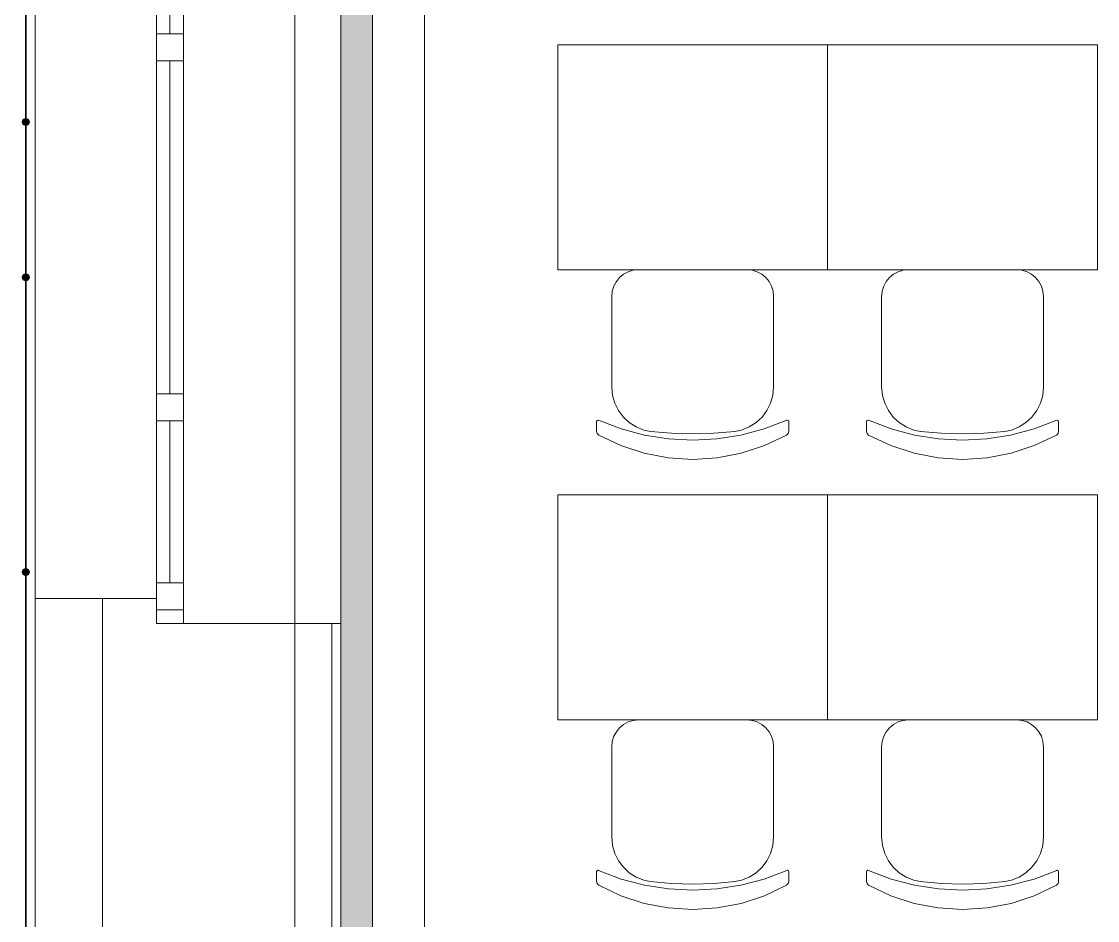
# Model space of a CAD drawing. Header units: millimetres. Extents: x 0 to 1189, y 0 to 841.
# Drawn here: x 232.6 to 256.52, y 578.3 to 598.27 of the extents above; entities that cross this region are included whole.
import ezdxf

# ---------------------------------------------------------------- set-up
doc = ezdxf.new("R2010")
doc.units = ezdxf.units.MM

msp = doc.modelspace()

# ---------------------------------------------------------------- hatches: boundary and pattern name
at = {"true_color": 0xf1d696}
h = msp.add_hatch(color=41, dxfattribs=at)
h.dxf.hatch_style = 2
h.paths.add_polyline_path([(240.398367, 573.571647), (239.698366, 573.571647), (239.698366, 601.79969), (240.398367, 601.79969)])
h = msp.add_hatch(color=7)
h.dxf.hatch_style = 2
h.paths.add_polyline_path([(232.698356, 595.948681), (232.761918, 595.975119), (232.788356, 596.038681), (232.761918, 596.102244), (232.698356, 596.128681), (232.688355, 596.128681), (232.624793, 596.102244), (232.598355, 596.038681), (232.624793, 595.975119), (232.688355, 595.948681)])
h = msp.add_hatch(color=7)
h.dxf.hatch_style = 2
h.paths.add_polyline_path([(232.698356, 592.498676), (232.761918, 592.525113), (232.788356, 592.588676), (232.761918, 592.652239), (232.698356, 592.678676), (232.688355, 592.678676), (232.624793, 592.652239), (232.598355, 592.588676), (232.624793, 592.525113), (232.688355, 592.498676)])
h = msp.add_hatch(color=7)
h.dxf.hatch_style = 2
h.paths.add_polyline_path([(232.698356, 585.948666), (232.761918, 585.975103), (232.788356, 586.038666), (232.761918, 586.102229), (232.698356, 586.128666), (232.688355, 586.128666), (232.624793, 586.102229), (232.598355, 586.038666), (232.624793, 585.975103), (232.688355, 585.948666)])

# ---------------------------------------------------------------- linework, layer by layer
at = {"color": 7, "lineweight": 0}
for points in [[(238.672365, 237.628134), (238.672365, 729.022884)], [(232.698356, 551.590613), (232.698356, 625.999727)], [(232.688355, 624.103724), (232.688355, 562.48863)], [(232.688355, 596.038681), (232.688355, 602.588691)], [(241.560369, 572.871646), (241.560369, 602.499691)], [(232.898356, 585.449665), (232.898356, 601.84969)], [(235.59836, 597.999684), (235.59836, 601.59969)], [(235.89836, 597.999684), (235.89836, 601.59969)], [(236.198361, 601.59969), (236.198361, 597.999684)], [(239.698366, 601.79969), (239.698366, 573.571647)], [(240.398367, 573.571647), (240.398367, 601.79969)], [(235.59836, 597.999684), (236.198361, 597.999684)], [(235.59836, 597.399683), (235.59836, 597.999684)], [(235.59836, 597.999684), (235.59836, 597.399683)], [(236.198361, 597.999684), (236.198361, 597.399683)], [(236.198361, 597.399683), (236.198361, 597.999684)], [(236.198361, 597.399683), (235.59836, 597.399683)], [(235.59836, 589.999672), (235.59836, 597.399683)], [(235.89836, 589.999672), (235.89836, 597.399683)], [(236.198361, 597.399683), (236.198361, 589.999672)], [(232.688355, 586.038666), (232.688355, 592.588676)], [(235.59836, 589.999672), (236.198361, 589.999672)], [(235.59836, 589.399671), (235.59836, 589.999672)], [(235.59836, 589.999672), (235.59836, 589.399671)], [(236.198361, 589.999672), (236.198361, 589.399671)], [(236.198361, 589.399671), (236.198361, 589.999672)], [(236.198361, 589.399671), (235.59836, 589.399671)], [(235.59836, 585.799666), (235.59836, 589.399671)], [(235.89836, 585.799666), (235.89836, 589.399671)], [(236.198361, 589.399671), (236.198361, 585.799666)], [(235.59836, 585.799666), (236.198361, 585.799666)], [(235.59836, 584.899664), (235.59836, 585.799666)], [(235.59836, 585.799666), (235.59836, 584.899664)], [(236.198361, 585.799666), (236.198361, 584.899664)], [(236.198361, 584.899664), (236.198361, 585.799666)], [(232.898356, 561.441628), (232.898356, 585.449665)], [(234.398358, 585.449665), (232.898356, 585.449665)], [(234.398358, 585.449665), (234.398358, 561.441628)], [(235.59836, 585.449665), (234.398358, 585.449665)], [(236.198361, 585.199665), (235.59836, 585.199665)], [(236.198361, 584.899664), (235.59836, 584.899664)], [(235.59836, 584.899664), (236.198361, 584.899664)], [(239.498366, 584.899664), (236.198361, 584.899664)], [(239.698366, 584.899664), (239.498366, 584.899664)], [(239.498366, 562.091629), (239.498366, 584.899664)], [(239.698366, 570.670643), (239.698366, 584.899664)]]:
    msp.add_lwpolyline(points, dxfattribs=at)
at = {"color": 253, "lineweight": 0, "true_color": 0x999999}
for points in [[(244.518374, 592.756676), (244.518374, 597.756684)], [(244.518374, 597.756684), (250.518383, 597.756684)], [(250.518383, 597.756684), (250.518383, 592.756676)], [(250.518383, 592.756676), (250.518383, 597.756684)], [(250.518383, 597.756684), (256.518392, 597.756684)], [(256.518392, 597.756684), (256.518392, 592.756676)], [(250.518383, 592.756676), (244.518374, 592.756676)], [(245.719375, 592.156675), (245.731581, 592.277777), (245.766579, 592.390488), (245.821944, 592.492418), (245.895251, 592.581176), (245.984073, 592.654371), (246.085985, 592.709614), (246.198562, 592.744512), (246.319376, 592.756676)], [(245.719375, 592.156675), (245.731581, 592.277777), (245.766579, 592.390488), (245.821944, 592.492418), (245.895251, 592.581176), (245.984073, 592.654371), (246.085985, 592.709614), (246.198562, 592.744512), (246.319376, 592.756676)], [(246.318376, 592.756676), (248.71938, 592.756676)], [(246.318376, 592.756676), (248.71938, 592.756676)], [(248.71938, 592.756676), (248.840195, 592.744512), (248.952771, 592.709614), (249.054683, 592.654371), (249.143506, 592.581176), (249.216812, 592.492418), (249.272178, 592.390488), (249.307176, 592.277777), (249.319381, 592.156675)], [(248.71938, 592.756676), (248.840195, 592.744512), (248.952771, 592.709614), (249.054683, 592.654371), (249.143506, 592.581176), (249.216812, 592.492418), (249.272178, 592.390488), (249.307176, 592.277777), (249.319381, 592.156675)], [(256.518392, 592.756676), (250.518383, 592.756676)], [(251.719385, 592.156675), (251.73159, 592.277777), (251.766588, 592.390488), (251.821953, 592.492418), (251.89526, 592.581176), (251.984082, 592.654371), (252.085995, 592.709614), (252.198571, 592.744512), (252.319385, 592.756676)], [(251.719385, 592.156675), (251.73159, 592.277777), (251.766588, 592.390488), (251.821953, 592.492418), (251.89526, 592.581176), (251.984082, 592.654371), (252.085995, 592.709614), (252.198571, 592.744512), (252.319385, 592.756676)], [(252.318385, 592.756676), (254.719389, 592.756676)], [(252.318385, 592.756676), (254.719389, 592.756676)], [(254.719389, 592.756676), (254.840204, 592.744512), (254.95278, 592.709614), (255.054692, 592.654371), (255.143515, 592.581176), (255.216822, 592.492418), (255.272187, 592.390488), (255.307185, 592.277777), (255.31939, 592.156675)], [(254.719389, 592.756676), (254.840204, 592.744512), (254.95278, 592.709614), (255.054692, 592.654371), (255.143515, 592.581176), (255.216822, 592.492418), (255.272187, 592.390488), (255.307185, 592.277777), (255.31939, 592.156675)], [(245.719375, 592.156675), (245.719375, 590.153672)], [(245.719375, 592.156675), (245.719375, 590.153672)], [(249.319381, 592.156675), (249.319381, 590.153672)], [(249.319381, 592.156675), (249.319381, 590.153672)], [(251.719385, 592.156675), (251.719385, 590.153672)], [(251.719385, 592.156675), (251.719385, 590.153672)], [(255.31939, 592.156675), (255.31939, 590.153672)], [(255.31939, 592.156675), (255.31939, 590.153672)], [(246.619377, 589.158671), (246.433992, 589.195313), (246.263173, 589.263937), (246.11005, 589.361083), (245.977751, 589.483296), (245.869405, 589.627119), (245.788141, 589.789094), (245.737088, 589.965764), (245.719375, 590.153672)], [(246.619377, 589.158671), (246.433992, 589.195313), (246.263173, 589.263937), (246.11005, 589.361083), (245.977751, 589.483296), (245.869405, 589.627119), (245.788141, 589.789094), (245.737088, 589.965764), (245.719375, 590.153672)], [(249.319381, 590.153672), (249.301668, 589.965764), (249.250615, 589.789094), (249.169351, 589.627119), (249.061006, 589.483296), (248.928706, 589.361083), (248.775583, 589.263937), (248.604765, 589.195313), (248.41938, 589.158671)], [(249.319381, 590.153672), (249.301668, 589.965764), (249.250615, 589.789094), (249.169351, 589.627119), (249.061006, 589.483296), (248.928706, 589.361083), (248.775583, 589.263937), (248.604765, 589.195313), (248.41938, 589.158671)], [(252.619386, 589.158671), (252.434001, 589.195313), (252.263182, 589.263937), (252.110059, 589.361083), (251.97776, 589.483296), (251.869414, 589.627119), (251.78815, 589.789094), (251.737097, 589.965764), (251.719385, 590.153672)], [(252.619386, 589.158671), (252.434001, 589.195313), (252.263182, 589.263937), (252.110059, 589.361083), (251.97776, 589.483296), (251.869414, 589.627119), (251.78815, 589.789094), (251.737097, 589.965764), (251.719385, 590.153672)], [(255.31939, 590.153672), (255.301677, 589.965764), (255.250624, 589.789094), (255.169361, 589.627119), (255.061015, 589.483296), (254.928716, 589.361083), (254.775592, 589.263937), (254.604774, 589.195313), (254.419389, 589.158671)], [(255.31939, 590.153672), (255.301677, 589.965764), (255.250624, 589.789094), (255.169361, 589.627119), (255.061015, 589.483296), (254.928716, 589.361083), (254.775592, 589.263937), (254.604774, 589.195313), (254.419389, 589.158671)], [(245.384375, 589.383671), (245.393, 589.404671), (245.414375, 589.413671), (245.427375, 589.410671)], [(245.384375, 589.383671), (245.393, 589.404671), (245.414375, 589.413671), (245.427375, 589.410671)], [(249.611381, 589.410671), (249.107318, 589.220155), (248.58788, 589.082796), (248.057191, 588.999624), (247.519378, 588.971671), (246.981565, 588.999624), (246.450877, 589.082796), (245.931438, 589.220155), (245.427375, 589.410671)], [(249.611381, 589.410671), (249.107318, 589.220155), (248.58788, 589.082796), (248.057191, 588.999624), (247.519378, 588.971671), (246.981565, 588.999624), (246.450877, 589.082796), (245.931438, 589.220155), (245.427375, 589.410671)], [(249.611381, 589.410671), (249.624381, 589.413671), (249.645756, 589.404671), (249.654381, 589.383671)], [(249.611381, 589.410671), (249.624381, 589.413671), (249.645756, 589.404671), (249.654381, 589.383671)], [(251.384384, 589.383671), (251.393009, 589.404671), (251.414384, 589.413671), (251.427384, 589.410671)], [(251.384384, 589.383671), (251.393009, 589.404671), (251.414384, 589.413671), (251.427384, 589.410671)], [(255.611391, 589.410671), (255.107327, 589.220155), (254.587889, 589.082796), (254.057201, 588.999624), (253.519387, 588.971671), (252.981574, 588.999624), (252.450886, 589.082796), (251.931447, 589.220155), (251.427384, 589.410671)], [(255.611391, 589.410671), (255.107327, 589.220155), (254.587889, 589.082796), (254.057201, 588.999624), (253.519387, 588.971671), (252.981574, 588.999624), (252.450886, 589.082796), (251.931447, 589.220155), (251.427384, 589.410671)], [(255.611391, 589.410671), (255.624391, 589.413671), (255.645766, 589.404671), (255.654391, 589.383671)], [(255.611391, 589.410671), (255.624391, 589.413671), (255.645766, 589.404671), (255.654391, 589.383671)], [(245.384375, 589.166671), (245.384375, 589.383671)], [(245.384375, 589.166671), (245.384375, 589.383671)], [(245.431375, 589.081671), (245.397, 589.118546), (245.384375, 589.166671)], [(245.431375, 589.081671), (245.397, 589.118546), (245.384375, 589.166671)], [(248.46038, 589.163671), (247.991004, 589.122296), (247.519378, 589.108671), (247.047752, 589.122296), (246.578377, 589.163671)], [(248.46038, 589.163671), (247.991004, 589.122296), (247.519378, 589.108671), (247.047752, 589.122296), (246.578377, 589.163671)], [(249.654381, 589.166671), (249.641756, 589.118546), (249.607381, 589.081671)], [(249.654381, 589.166671), (249.641756, 589.118546), (249.607381, 589.081671)], [(249.654381, 589.166671), (249.654381, 589.383671)], [(249.654381, 589.166671), (249.654381, 589.383671)], [(251.384384, 589.166671), (251.384384, 589.383671)], [(251.384384, 589.166671), (251.384384, 589.383671)], [(251.431384, 589.081671), (251.397009, 589.118546), (251.384384, 589.166671)], [(251.431384, 589.081671), (251.397009, 589.118546), (251.384384, 589.166671)], [(254.460389, 589.163671), (253.991013, 589.122296), (253.519387, 589.108671), (253.047762, 589.122296), (252.578386, 589.163671)], [(254.460389, 589.163671), (253.991013, 589.122296), (253.519387, 589.108671), (253.047762, 589.122296), (252.578386, 589.163671)], [(255.654391, 589.166671), (255.641766, 589.118546), (255.607391, 589.081671)], [(255.654391, 589.166671), (255.641766, 589.118546), (255.607391, 589.081671)], [(255.654391, 589.166671), (255.654391, 589.383671)], [(255.654391, 589.166671), (255.654391, 589.383671)], [(249.607381, 589.081671), (249.114349, 588.847952), (248.59788, 588.67892), (248.06416, 588.576264), (247.519378, 588.54167), (246.974596, 588.576264), (246.440877, 588.67892), (245.924407, 588.847952), (245.431375, 589.081671)], [(249.607381, 589.081671), (249.114349, 588.847952), (248.59788, 588.67892), (248.06416, 588.576264), (247.519378, 588.54167), (246.974596, 588.576264), (246.440877, 588.67892), (245.924407, 588.847952), (245.431375, 589.081671)], [(255.607391, 589.081671), (255.114359, 588.847952), (254.597889, 588.67892), (254.064169, 588.576264), (253.519387, 588.54167), (252.974605, 588.576264), (252.440886, 588.67892), (251.924416, 588.847952), (251.431384, 589.081671)], [(255.607391, 589.081671), (255.114359, 588.847952), (254.597889, 588.67892), (254.064169, 588.576264), (253.519387, 588.54167), (252.974605, 588.576264), (252.440886, 588.67892), (251.924416, 588.847952), (251.431384, 589.081671)], [(244.518374, 582.756661), (244.518374, 587.756669)], [(244.518374, 587.756669), (250.518383, 587.756669)], [(250.518383, 587.756669), (250.518383, 582.756661)], [(250.518383, 582.756661), (250.518383, 587.756669)], [(250.518383, 587.756669), (256.518392, 587.756669)], [(256.518392, 587.756669), (256.518392, 582.756661)], [(250.518383, 582.756661), (244.518374, 582.756661)], [(245.719375, 582.15666), (245.731581, 582.277762), (245.766579, 582.390473), (245.821944, 582.492403), (245.895251, 582.581161), (245.984073, 582.654356), (246.085985, 582.709598), (246.198562, 582.744497), (246.319376, 582.756661)], [(245.719375, 582.15666), (245.731581, 582.277762), (245.766579, 582.390473), (245.821944, 582.492403), (245.895251, 582.581161), (245.984073, 582.654356), (246.085985, 582.709598), (246.198562, 582.744497), (246.319376, 582.756661)], [(246.318376, 582.756661), (248.71938, 582.756661)], [(246.318376, 582.756661), (248.71938, 582.756661)], [(248.71938, 582.756661), (248.840195, 582.744497), (248.952771, 582.709598), (249.054683, 582.654356), (249.143506, 582.581161), (249.216812, 582.492403), (249.272178, 582.390473), (249.307176, 582.277762), (249.319381, 582.15666)], [(248.71938, 582.756661), (248.840195, 582.744497), (248.952771, 582.709598), (249.054683, 582.654356), (249.143506, 582.581161), (249.216812, 582.492403), (249.272178, 582.390473), (249.307176, 582.277762), (249.319381, 582.15666)], [(256.518392, 582.756661), (250.518383, 582.756661)], [(251.719385, 582.15666), (251.73159, 582.277762), (251.766588, 582.390473), (251.821953, 582.492403), (251.89526, 582.581161), (251.984082, 582.654356), (252.085995, 582.709598), (252.198571, 582.744497), (252.319385, 582.756661)], [(251.719385, 582.15666), (251.73159, 582.277762), (251.766588, 582.390473), (251.821953, 582.492403), (251.89526, 582.581161), (251.984082, 582.654356), (252.085995, 582.709598), (252.198571, 582.744497), (252.319385, 582.756661)], [(252.318385, 582.756661), (254.719389, 582.756661)], [(252.318385, 582.756661), (254.719389, 582.756661)], [(254.719389, 582.756661), (254.840204, 582.744497), (254.95278, 582.709598), (255.054692, 582.654356), (255.143515, 582.581161), (255.216822, 582.492403), (255.272187, 582.390473), (255.307185, 582.277762), (255.31939, 582.15666)], [(254.719389, 582.756661), (254.840204, 582.744497), (254.95278, 582.709598), (255.054692, 582.654356), (255.143515, 582.581161), (255.216822, 582.492403), (255.272187, 582.390473), (255.307185, 582.277762), (255.31939, 582.15666)], [(245.719375, 582.15666), (245.719375, 580.153657)], [(245.719375, 582.15666), (245.719375, 580.153657)], [(249.319381, 582.15666), (249.319381, 580.153657)], [(249.319381, 582.15666), (249.319381, 580.153657)], [(251.719385, 582.15666), (251.719385, 580.153657)], [(251.719385, 582.15666), (251.719385, 580.153657)], [(255.31939, 582.15666), (255.31939, 580.153657)], [(255.31939, 582.15666), (255.31939, 580.153657)], [(246.619377, 579.158656), (246.433992, 579.195298), (246.263173, 579.263921), (246.11005, 579.361068), (245.977751, 579.483281), (245.869405, 579.627104), (245.788141, 579.789078), (245.737088, 579.965749), (245.719375, 580.153657)], [(246.619377, 579.158656), (246.433992, 579.195298), (246.263173, 579.263921), (246.11005, 579.361068), (245.977751, 579.483281), (245.869405, 579.627104), (245.788141, 579.789078), (245.737088, 579.965749), (245.719375, 580.153657)], [(249.319381, 580.153657), (249.301668, 579.965749), (249.250615, 579.789078), (249.169351, 579.627104), (249.061006, 579.483281), (248.928706, 579.361068), (248.775583, 579.263921), (248.604765, 579.195298), (248.41938, 579.158656)], [(249.319381, 580.153657), (249.301668, 579.965749), (249.250615, 579.789078), (249.169351, 579.627104), (249.061006, 579.483281), (248.928706, 579.361068), (248.775583, 579.263921), (248.604765, 579.195298), (248.41938, 579.158656)], [(252.619386, 579.158656), (252.434001, 579.195298), (252.263182, 579.263921), (252.110059, 579.361068), (251.97776, 579.483281), (251.869414, 579.627104), (251.78815, 579.789078), (251.737097, 579.965749), (251.719385, 580.153657)], [(252.619386, 579.158656), (252.434001, 579.195298), (252.263182, 579.263921), (252.110059, 579.361068), (251.97776, 579.483281), (251.869414, 579.627104), (251.78815, 579.789078), (251.737097, 579.965749), (251.719385, 580.153657)], [(255.31939, 580.153657), (255.301677, 579.965749), (255.250624, 579.789078), (255.169361, 579.627104), (255.061015, 579.483281), (254.928716, 579.361068), (254.775592, 579.263921), (254.604774, 579.195298), (254.419389, 579.158656)], [(255.31939, 580.153657), (255.301677, 579.965749), (255.250624, 579.789078), (255.169361, 579.627104), (255.061015, 579.483281), (254.928716, 579.361068), (254.775592, 579.263921), (254.604774, 579.195298), (254.419389, 579.158656)], [(245.384375, 579.383656), (245.393, 579.404656), (245.414375, 579.413656), (245.427375, 579.410656)], [(245.384375, 579.383656), (245.393, 579.404656), (245.414375, 579.413656), (245.427375, 579.410656)], [(245.384375, 579.166656), (245.384375, 579.383656)], [(245.384375, 579.166656), (245.384375, 579.383656)], [(249.611381, 579.410656), (249.107318, 579.22014), (248.58788, 579.08278), (248.057191, 578.999608), (247.519378, 578.971655), (246.981565, 578.999608), (246.450877, 579.08278), (245.931438, 579.22014), (245.427375, 579.410656)], [(249.611381, 579.410656), (249.107318, 579.22014), (248.58788, 579.08278), (248.057191, 578.999608), (247.519378, 578.971655), (246.981565, 578.999608), (246.450877, 579.08278), (245.931438, 579.22014), (245.427375, 579.410656)], [(249.611381, 579.410656), (249.624381, 579.413656), (249.645756, 579.404656), (249.654381, 579.383656)], [(249.611381, 579.410656), (249.624381, 579.413656), (249.645756, 579.404656), (249.654381, 579.383656)], [(249.654381, 579.166656), (249.654381, 579.383656)], [(249.654381, 579.166656), (249.654381, 579.383656)], [(251.384384, 579.383656), (251.393009, 579.404656), (251.414384, 579.413656), (251.427384, 579.410656)], [(251.384384, 579.383656), (251.393009, 579.404656), (251.414384, 579.413656), (251.427384, 579.410656)], [(251.384384, 579.166656), (251.384384, 579.383656)], [(251.384384, 579.166656), (251.384384, 579.383656)], [(255.611391, 579.410656), (255.107327, 579.22014), (254.587889, 579.08278), (254.057201, 578.999608), (253.519387, 578.971655), (252.981574, 578.999608), (252.450886, 579.08278), (251.931447, 579.22014), (251.427384, 579.410656)], [(255.611391, 579.410656), (255.107327, 579.22014), (254.587889, 579.08278), (254.057201, 578.999608), (253.519387, 578.971655), (252.981574, 578.999608), (252.450886, 579.08278), (251.931447, 579.22014), (251.427384, 579.410656)], [(255.611391, 579.410656), (255.624391, 579.413656), (255.645766, 579.404656), (255.654391, 579.383656)], [(255.611391, 579.410656), (255.624391, 579.413656), (255.645766, 579.404656), (255.654391, 579.383656)], [(255.654391, 579.166656), (255.654391, 579.383656)], [(255.654391, 579.166656), (255.654391, 579.383656)], [(245.431375, 579.081655), (245.397, 579.11853), (245.384375, 579.166656)], [(245.431375, 579.081655), (245.397, 579.11853), (245.384375, 579.166656)], [(248.46038, 579.163656), (247.991004, 579.12228), (247.519378, 579.108655), (247.047752, 579.12228), (246.578377, 579.163656)], [(248.46038, 579.163656), (247.991004, 579.12228), (247.519378, 579.108655), (247.047752, 579.12228), (246.578377, 579.163656)], [(249.654381, 579.166656), (249.641756, 579.11853), (249.607381, 579.081655)], [(249.654381, 579.166656), (249.641756, 579.11853), (249.607381, 579.081655)], [(251.431384, 579.081655), (251.397009, 579.11853), (251.384384, 579.166656)], [(251.431384, 579.081655), (251.397009, 579.11853), (251.384384, 579.166656)], [(254.460389, 579.163656), (253.991013, 579.12228), (253.519387, 579.108655), (253.047762, 579.12228), (252.578386, 579.163656)], [(254.460389, 579.163656), (253.991013, 579.12228), (253.519387, 579.108655), (253.047762, 579.12228), (252.578386, 579.163656)], [(255.654391, 579.166656), (255.641766, 579.11853), (255.607391, 579.081655)], [(255.654391, 579.166656), (255.641766, 579.11853), (255.607391, 579.081655)], [(249.607381, 579.081655), (249.114349, 578.847936), (248.59788, 578.678905), (248.06416, 578.576248), (247.519378, 578.541655), (246.974596, 578.576248), (246.440877, 578.678905), (245.924407, 578.847936), (245.431375, 579.081655)], [(249.607381, 579.081655), (249.114349, 578.847936), (248.59788, 578.678905), (248.06416, 578.576248), (247.519378, 578.541655), (246.974596, 578.576248), (246.440877, 578.678905), (245.924407, 578.847936), (245.431375, 579.081655)], [(255.607391, 579.081655), (255.114359, 578.847936), (254.597889, 578.678905), (254.064169, 578.576248), (253.519387, 578.541655), (252.974605, 578.576248), (252.440886, 578.678905), (251.924416, 578.847936), (251.431384, 579.081655)], [(255.607391, 579.081655), (255.114359, 578.847936), (254.597889, 578.678905), (254.064169, 578.576248), (253.519387, 578.541655), (252.974605, 578.576248), (252.440886, 578.678905), (251.924416, 578.847936), (251.431384, 579.081655)]]:
    msp.add_lwpolyline(points, dxfattribs=at)

doc.saveas('drawing.dxf')
